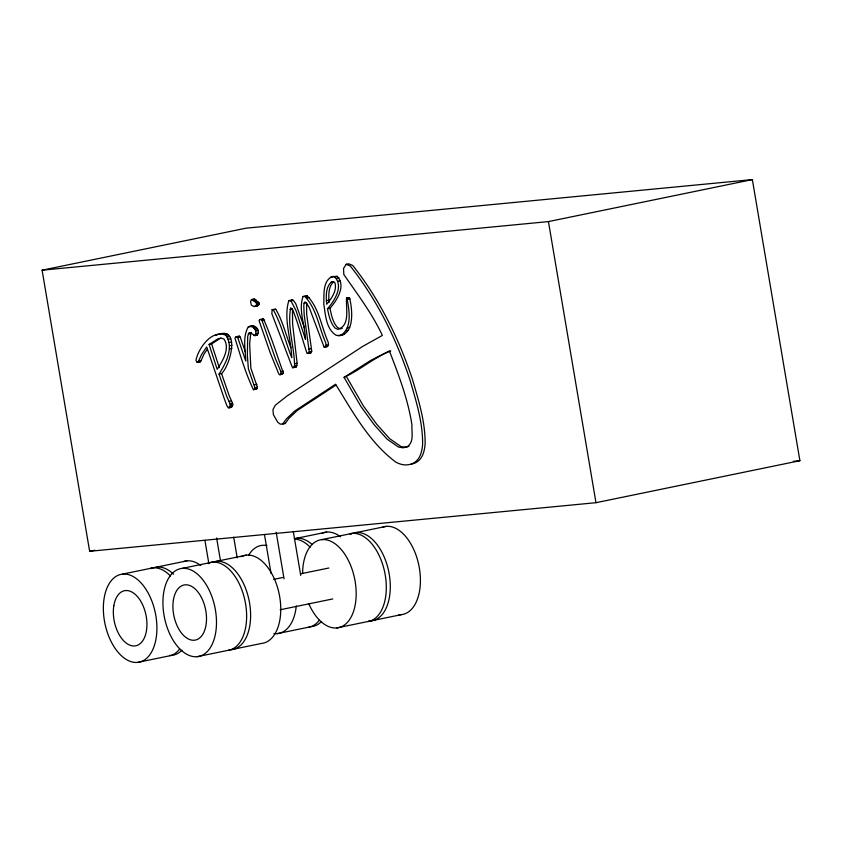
<?xml version="1.0" encoding="UTF-8"?>
<svg xmlns="http://www.w3.org/2000/svg" width="842" height="842" viewBox="0 0 842 842"><rect width="100%" height="100%" fill="white"/><g stroke="black" fill="none" stroke-linecap="round" stroke-linejoin="round"><path stroke-width="1.26" d="M249.032 333.011L250.695 332.927L254.926 335.642C257.294 332.148 255.063 327.559 251.179 326.454L248.295 326.875C242.338 336.937 245.517 349.914 245.738 361.039L237.76 337.631L236.002 336.789L234.95 338.168C240.402 355.387 245.611 373.416 253.421 389.699L254.705 388.951L254.926 387.783L248.369 368.785L247.359 355.44L247.695 336.337L249.032 333.011L251.526 332.495M254.926 335.642L257.42 335.127C259.789 331.632 257.557 327.043 253.674 325.938L249.674 326.37M197.996 362.323L201.448 354.714L206.7 346.946L224.54 399.455L227.119 406.181L229.024 407.802L230.129 406.149L230.119 403.718L226.877 396.729L219.036 374.101C225.898 363.049 234.276 347.609 225.867 335.253C211.795 328.98 198.365 348.314 195.933 360.408L196.912 362.06L200.501 361.807L203.943 354.208L207.227 349.346M219.036 374.101L221.541 373.585C230.74 365.018 241.307 323.538 215.563 335.495M290.9 347.641C285.838 334.895 282.691 320.97 275.723 309.203L272.145 309.614L271.861 313.729L292.058 366.649L292.795 367.786L294.563 366.07C294.5 346.788 286.922 326.759 290.764 307.73L293.069 310.488L297.194 322.002L306.562 352.124L307.33 353.44L310.793 352.935L311.74 351.24L306.677 314.287L306.604 302.71L304.099 303.225L303.794 305.741L304.183 314.803L309.246 351.756L308.298 353.451M292.795 367.786L296.321 366.912L297.131 363.27L292.616 323.97L292.458 308.73L289.953 309.235M256.494 305.004L256.578 303.478L255.4 302.078L251.484 299.573L250.558 301.447L251.326 305.099L254 306.541L255.147 306.309L256.494 305.004L258.989 304.488L259.073 302.962L254.526 299.068L251.484 299.573M346.546 298.047C345.641 308.067 350.64 325.633 337.789 329.359L334.927 327.938C330.253 322.654 328.875 315.455 327.475 308.751C334.516 300.941 343.82 286.059 334.642 276.881L332.495 276.544C322.254 280.691 324.212 295.195 323.781 304.078C325.538 314.708 325.959 329.085 336.253 335.358C355.187 337.368 352.651 309.73 349.493 297.752L346.546 298.047L349.493 297.752M229.024 407.802L231.518 407.286L232.624 405.633L232.613 403.213L229.371 396.214L221.541 373.585M253.421 389.699L256.484 389.214L257.42 387.267L250.863 368.27L249.632 343.694L250.758 333.59L248.264 334.106M340.179 335.621C352.745 328.685 349.135 310.014 346.988 298.268M304.099 303.225L304.741 302.067L305.878 302.267L309.172 307.351L324.075 347.03L327.549 346.525L328.496 344.831L328.233 342.294C321.412 327.138 319.234 308.193 307.256 295.91L303.057 296.51C298.152 309.961 305.078 325.454 305.509 339.347L295.931 310.372L290.932 300.92L288.838 300.605C283.249 318.75 291.216 339.01 291.742 357.639C285.459 341.799 281.565 324.528 273.229 309.719L272.145 309.614M263.472 318.95L259.683 319.623L259.073 320.707L270.198 352.745L278.755 373.911L279.902 374.764L282.407 374.248L283.407 373.059C276.934 355.282 271.198 336.232 263.472 318.95L262.178 319.107M325.044 347.03L326.001 345.346L325.738 342.81C318.918 327.654 316.739 308.709 304.751 296.416L303.057 296.51M411.17 464.152A49.404 28.375 78.4 0 0 417.211 461.826C422.947 457.88 424.473 450.765 425.105 444.25C425.463 421.958 418.558 400.413 412.412 379.237C398.834 338.526 379.521 299.131 352.756 265.493L348.693 263.778L346.199 264.283L343.525 268.524L343.82 274.481C357.461 294.29 372.09 313.403 382.363 335.421L362.776 346.357L287.259 395.803L275.302 405.212L272.966 409.57L273.397 414.674L277.671 422.189L280.344 424.2L285.185 423.473L288.89 418.39L297.184 410.538L335.916 385.12M282.691 423.989L286.396 418.906L294.689 411.054L335.579 384.226C352.809 411.927 369.122 442.103 395.645 461.995A49.404 28.375 78.4 0 0 414.706 462.342C420.442 458.385 421.979 451.28 422.6 444.765C422.968 422.473 416.064 400.918 409.917 379.753C396.34 339.042 377.016 299.647 350.261 265.998L346.199 264.283M279.902 374.764L280.912 373.574L283.407 373.059M327.475 308.751L329.969 308.235C337.021 300.426 346.315 285.543 337.137 276.365L332.495 276.544M331.064 282.259C325.37 287.796 326.086 296.9 326.696 304.225C331.548 298.626 337.442 290.195 334.832 282.586L333.695 281.86L331.064 282.259L333.569 281.744C328.117 286.943 328.601 295.553 329.064 302.51M254 306.541L257.641 305.793L258.989 304.488M209.1 344.452L218.11 338.695L221.362 338.116L223.983 339.031C230.371 348.62 222.52 361.06 217.173 369.312L209.1 344.452L211.605 343.936L220.604 338.179M344.073 377.353L370.554 360.513L389.393 350.914C398.666 375.016 408.054 399.318 411.948 425C411.422 432.135 414.422 441.492 407.56 446.492L403.286 447.828L398.445 447.049L387.067 439.114L374.237 424.81L360.797 406.286L344.073 377.353C360.166 370.006 374.027 357.471 390.793 350.903M252.179 325.865L248.295 326.875M408.991 446.313L405.781 447.312L400.939 446.534L389.562 438.598L376.742 424.294L363.291 405.77L346.567 376.837M342.284 328.348L340.284 328.854L337.421 327.422C332.748 322.139 331.369 314.94 329.969 308.235M291.332 300.089L293.426 300.405L295.763 303.73L304.52 327.906M42.1 270.187L246.022 228.193L752.359 179.599L799.9 460.7L595.978 502.695L89.641 551.289L42.1 270.187L548.437 221.593L752.359 179.599M330.296 277.323L332.8 276.818M334.642 276.881L337.137 276.365M336.516 278.397L339.01 277.881M337.884 281.175L340.378 280.66M252.032 299.573L254.526 299.068M253.558 300.426L256.063 299.91M255.4 302.078L257.894 301.573M256.578 303.478L259.073 302.962M304.751 296.416L307.256 295.91M288.838 300.605L292.353 299.878M290.932 300.92L293.426 300.405M306.783 298.005L309.277 297.5M273.229 309.719L275.723 309.203M326.317 300.636L328.812 300.131M347.504 299.447L349.998 298.931M259.683 319.623L260.978 319.465L262.104 320.655L264.609 320.139M251.179 326.454L253.674 325.938M224.309 334.063L226.814 333.548M254.01 328.096L256.515 327.591M225.867 335.253L228.371 334.737M255.105 329.433L257.599 328.917M255.8 330.906L258.294 330.39M227.14 336.989L229.645 336.474M236.002 336.789L239.444 336.179L240.254 337.126L245.348 351.798M236.949 336.695L239.444 336.179M228.14 339.294L230.634 338.779M255.8 333.6L258.294 333.085M237.76 337.631L240.254 337.126M253.905 335.463L257.42 335.127M228.992 342.526L231.487 342.01M229.403 345.746L231.908 345.231M229.392 348.956L231.887 348.441M347.22 327.854L349.714 327.338M198.828 361.029L201.322 360.513M345.936 330.769L348.43 330.253M196.912 362.06L200.501 361.807M342.105 334.79L344.599 334.274M338.221 335.811L342.673 335.105M326.001 345.346L328.496 344.831M308.94 349.114L311.445 348.599M324.075 347.03L327.549 346.525M309.246 351.756L311.74 351.24M307.33 353.44L310.793 352.935M294.637 363.786L297.131 363.27M294.563 366.07L297.058 365.554M293.826 367.428L296.321 366.912M262.104 320.655L275.555 358.976L280.86 371.564L283.354 371.048M254.4 384.878L256.894 384.362M254.926 387.783L257.42 387.267M254.705 388.951L257.199 388.436M228.908 401.487L231.403 400.971M230.119 403.718L232.613 403.213M230.319 404.928L232.813 404.423M230.129 406.149L232.624 405.633M228.098 407.665L231.518 407.286M89.641 551.289L94.746 550.236M122.679 574.086L152.812 567.887M156.801 567.066L186.935 560.856M296.468 538.301L326.601 532.091M182.251 568.371L212.373 562.161M216.373 561.34L246.506 555.141M321.918 539.606L352.04 533.407M356.04 532.586L386.173 526.376M273.692 579.37L282.67 577.517M300.626 573.823L328.854 568.013M280.165 609.766L332.748 598.936M137.614 662.401A44.847 25.755 78.4 0 0 148.697 594.031A44.847 25.755 78.4 0 0 104.124 598.304A44.847 25.755 78.4 0 0 137.614 662.401L167.747 656.202A44.847 25.755 78.4 0 0 179.609 649.045M277.281 633.647L307.414 627.437A44.847 25.755 78.4 0 0 319.276 620.291M197.186 656.686A44.847 25.755 78.4 0 0 208.269 588.316A44.847 25.755 78.4 0 0 163.695 592.589A44.847 25.755 78.4 0 0 197.186 656.686L227.319 650.487A44.847 25.755 78.4 0 0 244.833 600.009A44.847 25.755 78.4 0 0 208.016 563.266M231.308 649.656L261.441 643.456A44.847 25.755 78.4 0 0 278.744 592.031A44.847 25.755 78.4 0 0 241.107 556.72M336.853 627.922L366.986 621.722A44.847 25.755 78.4 0 0 384.899 573.17A44.847 25.755 78.4 0 0 349.84 533.786M370.975 620.901L401.108 614.692M256.494 306.035L257.641 305.793M793.353 461.321L799.9 460.7M282.838 423.684L285.185 423.473M256.484 389.214L255.231 388.467M219.288 367.68L211.605 343.936M548.437 221.593L595.978 502.695M293.279 531.439L300.71 575.391M276.187 532.281L284.059 578.822M264.493 534.723L271.061 573.497M233.708 537.164L237.202 557.846M216.626 538.006L220.562 561.267M204.932 540.438L208.869 563.708M280.86 371.564L280.912 373.574M382.878 527.081A44.847 25.755 78.4 0 1 419.2 567.098A44.847 25.755 78.4 0 1 398.845 614.744M350.64 534.165A44.847 25.755 78.4 0 1 388.699 571.381A44.847 25.755 78.4 0 1 368.712 620.943M212.016 562.445A44.847 25.755 78.4 0 1 249.221 601.104A44.847 25.755 78.4 0 1 229.045 649.708M302.594 573.476A44.847 25.755 78.4 0 1 337.284 545.511A44.847 25.755 78.4 0 1 351.651 616.007A44.847 25.755 78.4 0 1 308.709 603.525M322.244 533.197A44.847 25.755 78.4 0 1 340.473 536.775M321.591 621.428A44.847 25.755 78.4 0 1 309.14 626.669M294.258 538.68A44.847 25.755 78.4 0 1 312.256 544.574M294.742 539.069A44.847 25.755 78.4 0 1 310.151 547.216M296.289 605.914A44.847 25.755 78.4 0 1 273.861 633.584M248.527 555.415A44.847 25.755 78.4 0 1 266.935 545.574M181.925 650.192A44.847 25.755 78.4 0 1 169.474 655.423M151.402 568.645A44.847 25.755 78.4 0 1 173.547 574.223M183.64 561.561A44.847 25.755 78.4 0 1 200.806 565.54M150.602 568.266A44.847 25.755 78.4 0 1 170.484 575.981M173.399 600.02A28.123 16.156 78.4 0 0 194.397 640.225A28.123 16.156 78.4 0 0 201.354 597.336A28.123 16.156 78.4 0 0 173.399 600.02M113.828 605.745A28.123 16.156 78.4 0 0 134.836 645.94A28.123 16.156 78.4 0 0 141.782 603.061A28.123 16.156 78.4 0 0 113.828 605.745"/></g></svg>
